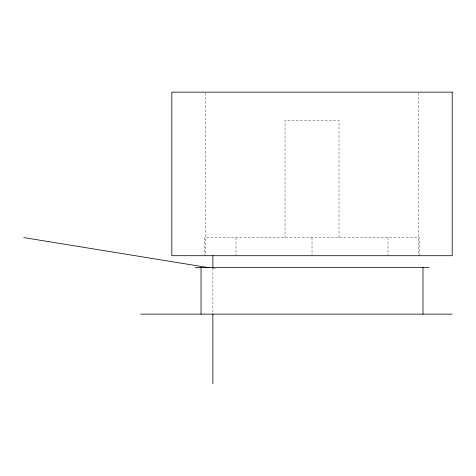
<?xml version="1.0" encoding="UTF-8"?>
<svg xmlns="http://www.w3.org/2000/svg" width="476" height="476" viewBox="0 0 476 476"><rect width="100%" height="100%" fill="white"/><g stroke="black" fill="none" stroke-linecap="round" stroke-linejoin="round"><path stroke-width="0.36" stroke-dasharray="2.38 1.78" d="M212.73 268.315L215.658 268.791M312.012 237.589L312.024 254.975M419.499 255.701L419.499 237.589L204.525 237.589L204.525 254.975M418.571 92.879L418.582 255.701M388.017 237.589L388.017 255.701M339.025 237.589L339.025 120.172L285.023 120.172L285.023 237.589M236.007 237.589L236.007 255.701M212.867 268.268L212.867 312.637M205.442 92.879L205.448 255.701"/><path stroke-width="0.71" d="M195.19 267.5L428.834 267.5M140.616 314.118L452.2 314.118M23.8 237.589L209.065 267.72M422.991 267.5L422.991 314.118M212.867 255.701L212.867 267.53M212.867 314.118L212.867 383.864M201.033 267.5L201.033 314.118M452.2 92.136L171.824 92.136L171.824 255.701L452.2 255.701L452.2 92.136"/></g></svg>
